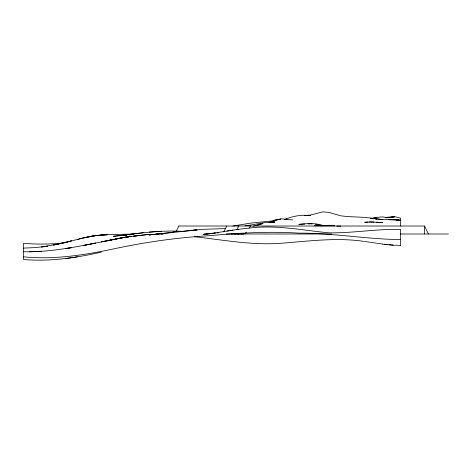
<?xml version="1.0" encoding="UTF-8"?>
<svg xmlns="http://www.w3.org/2000/svg" width="472" height="472" viewBox="0 0 472 472"><rect width="100%" height="100%" fill="white"/><g stroke="black" fill="none" stroke-linecap="round" stroke-linejoin="round"><path stroke-width="0.71" d="M173.873 231.534L176.64 231.315L173.177 231.522L176.186 231.41L178.882 226.017M176.186 231.422L173.177 231.498L183.289 231.492M223.769 231.917L226.719 226.017M236.797 229.799L238.684 226.017M245.009 233.994L246.266 232.218M240.03 229.126L249.192 228.076L250.65 226.017M269.571 222.53L274.893 220.005L280.875 219.203L275.554 220.182M271.565 222.182L274.893 220.743L268.904 222.625M269.571 222.642L272.899 221.356M253.358 226.117L262.922 223.533L256.939 225.368M77.449 239.628C95.633 233.469 115.056 234.696 133.954 234.041M66.145 242.319L83.432 237.87L95.397 235.557L89.415 236.631M65.484 242.502L71.467 240.879L53.513 245.074L59.501 243.823L41.548 247.033L47.53 246.136L35.565 247.576L23.6 248.107M60.162 243.705L65.484 242.325L60.162 243.705M275.554 220.129L280.875 218.754L292.841 219.94M83.432 237.965L95.397 235.729M284.864 219.427C293.136 215.934 301.826 214.553 310.788 215.639L304.806 215.627L310.788 214.972L322.754 211.875L328.736 212.347L340.701 215.798L346.69 216.518L364.762 217.38L382.591 219.61L370.697 218.152L376.644 218.925M107.362 240.785L125.31 237.156L149.246 234.348L133.293 236.212L137.281 235.658M372.614 218.27L376.603 217.391L382.586 216.89L388.568 217.739L385.907 217.704M371.948 218.436L376.603 217.391M101.38 252.107C75.933 257.913 49.743 261.73 23.6 259.512L23.6 243.363C37.542 244.413 51.596 244.402 65.484 242.661M284.864 219.492L286.858 219.067L284.864 219.445L286.858 219.462L284.864 219.704M125.31 237.156L131.299 236.289C95.533 242.154 60.156 252.461 23.6 251.765M127.304 237.239L128.638 236.991M236.885 229.622L239.322 229.221M238.991 229.209L215.061 232.944M227.026 231.038L233.009 230.082M77.449 256.833L65.484 258.544M389.235 217.374L394.551 216.601L400.533 218.141L400.533 226.017M203.096 234.419L215.061 232.938M184.481 231.516C160.622 229.687 136.963 233.664 113.345 236.289L126.644 235.009L123.983 235.268M131.299 234.189L125.31 234.997L143.264 232.696M233.009 225.999L250.957 223.085L273.559 220.802M385.907 217.775L388.568 217.462L385.907 217.545L388.568 217.108L394.551 216.949L389.901 217.356M149.246 234.932L203.096 229.309L225.445 228.572M158.551 234.018L149.246 234.885L173.177 232.271M155.229 234.277L161.212 233.599M209.078 233.787L215.061 233.127L203.096 234.354L211.733 233.504M179.159 231.658L197.107 229.823L191.125 230.389M249.192 228.076C275.849 224.66 302.31 230.247 328.736 232.826C352.714 233.233 376.52 228.837 400.533 229.404L400.533 245.546M213.067 233.374L215.061 233.186M217.055 232.944L218.383 232.82M125.31 235.156L119.328 235.593L126.644 235.038L119.328 235.67L122.655 235.38M244.974 225.687C255.069 224.949 264.668 221.557 274.893 222.176L270.238 222.524M149.246 232.088L161.212 231.315M125.31 235.144L126.644 235.05M174.422 231.498L176.286 231.363M161.878 233.858L163.206 233.77L161.212 233.894L163.206 233.776M41.548 251.222L29.583 251.735M304.806 224.064L298.823 224.353C306.812 223.486 314.96 222.926 322.754 225.362M367.959 222.129L364.638 222.282L370.62 221.899L382.586 222.695L376.603 222.123M369.293 222.07L373.942 222.07M308.127 223.958L310.122 223.899M371.954 218.636L376.609 218.501L371.977 218.613M176.262 231.41L173.177 231.433L176.581 231.422M314.777 225.569L334.719 225.569M314.777 225.769L334.719 225.769M178.853 226.017L424.47 226.017L428.458 233.994M336.719 226.117L340.707 226.117M226.247 233.994L331.798 233.994M400.197 233.994L448.4 233.994M241.87 233.994L244.03 233.994M242.107 233.994L235.528 233.953M237.569 233.97L238.991 233.982M400.533 239.564C366.514 239.28 332.884 232.92 298.823 233.138C268.881 231.209 238.903 232.967 209.078 235.723C176.864 237.581 144.88 242.207 113.345 248.968C83.916 255.169 53.731 259.795 23.6 256.833M234.85 233.941L231.18 233.87M234.726 233.929L236.153 233.953M395.217 245.204L400.533 245.387M382.586 219.427L394.551 219.863L388.568 219.645M371.977 218.707L373.311 218.772M375.305 218.866L376.632 218.931M400.533 220.141L394.551 219.787L399.206 220.164M310.788 223.881L312.116 223.964M315.443 224.182L318.765 224.996M389.235 244.756L393.223 245.08M394.551 245.346L382.586 244.166M194.452 236.708C223.15 239.918 251.853 245.434 280.875 243.275C308.487 241.227 336.347 237.28 363.971 241.381M384.58 244.248L387.901 244.626M377.27 243.298L382.586 244.024M399.873 220.182L394.551 219.433L397.878 220.223M364.638 241.463L369.954 242.23M370.62 242.325L376.603 243.21M322.093 225.852L316.771 224.524L320.759 225.781M424.47 226.017L424.47 233.994M95.397 243.127L83.432 245.493L95.397 243.127M119.328 238.242L107.362 240.655L125.31 237.221L119.328 238.242M107.362 240.738L101.38 241.882L107.362 240.738M131.299 236.49L129.965 236.737L131.299 236.496M71.467 247.664L65.484 248.608L71.467 247.664M125.31 235.015L119.328 235.74L125.31 235.015M101.38 234.973L95.397 235.617L107.362 234.743L101.38 234.973M161.212 233.723L159.884 233.852L161.212 233.723M177.059 231.286L174.469 231.522L177.065 231.298M130.632 234.72L129.298 234.826L130.632 234.72M163.206 233.728L161.212 233.823L163.206 233.734M398.539 220.176L394.551 219.433L398.539 220.158"/></g></svg>
